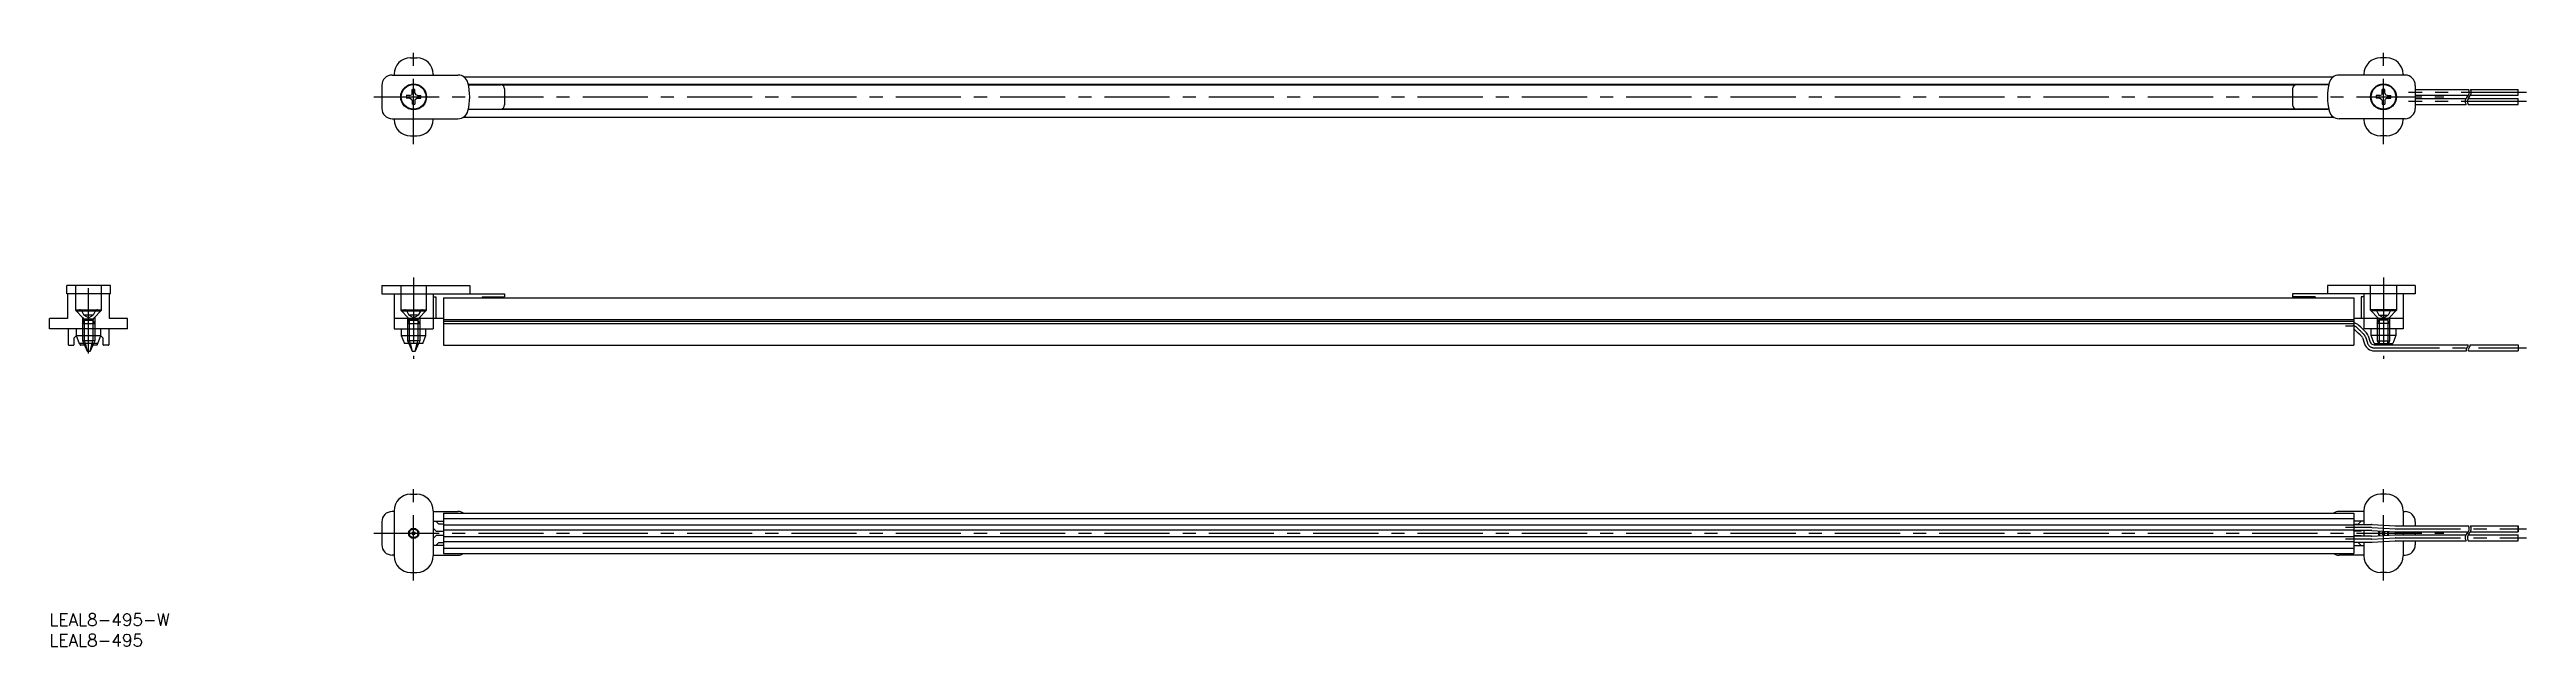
# Model space of a CAD drawing. Extents: x 0 to 603, y -8 to 137.
import ezdxf

# ---------------------------------------------------------------- set-up
doc = ezdxf.new("R2010")
doc.units = 0
doc.header["$LTSCALE"] = 0.5
doc.linetypes.add('CENTER', pattern=[50.8, 31.75, -6.35, 6.35, -6.35])
doc.linetypes.add('DASHED', pattern=[19.05, 12.7, -6.35])
for name, color, linetype in [('MSM_CENTER', 1, 'CENTER'), ('MSM_CONTINUOUS', 7, 'CONTINUOUS'), ('MSM_DASHED', 4, 'DASHED'), ('MSM_NARROW', 5, 'CONTINUOUS'), ('MSM_PART_NUMBER', 7, 'CONTINUOUS')]:
    doc.layers.add(name, color=color, linetype=linetype)
doc.styles.get("Standard").update_dxf_attribs({"font": 'txt.shx', "height": 3, "bigfont": 'bigfont.shx'})

# ---------------------------------------------------------------- blocks, each defined once
blk = doc.blocks.new('*U7')
at = {"layer": 'MSM_PART_NUMBER'}
blk.add_text('LEAL8-495-W', height=3, dxfattribs=at).set_placement((0, -3))
blk = doc.blocks.new('*U8')
at = {"layer": 'MSM_PART_NUMBER'}
blk.add_text('LEAL8-495', height=3, dxfattribs=at).set_placement((0, -8))

msp = doc.modelspace()

# ---------------------------------------------------------------- linework, layer by layer
at = {"layer": 'MSM_CENTER'}
for p, q in [((88.63, 114.13), (88.63, 137.13)), ((568.13, 114.13), (568.13, 137.13)), ((602.93, 126.73), (574.21, 126.73)), ((78.98, 125.63), (582.78, 125.63)), ((602.93, 124.53), (574.21, 124.53)), ((9.5, 63.23), (9.5, 81.73)), ((88.63, 81.73), (88.63, 61.91)), ((568.13, 81.73), (568.13, 61.91)), ((558.88, 69.92), (560.65, 69.92)), ((563.71, 67.32), (564.22, 65.79)), ((565.85, 64.61), (602.93, 64.61)), ((88.63, 8), (88.63, 31)), ((568.13, 8), (568.13, 31)), ((78.98, 19.5), (582.78, 19.5)), ((565.22, 20.9), (558.88, 20.9)), ((565.22, 18.1), (558.88, 18.1)), ((565.31, 20.9), (570.95, 20.6)), ((565.31, 18.1), (570.95, 18.4)), ((571.03, 20.6), (602.93, 20.6)), ((571.03, 18.4), (602.93, 18.4))]:
    msp.add_line(p, q, dxfattribs=at)
for centre, radius, start, end in [((560.65, 68.45), 1.48, 46.7972, 90), ((488.77, -8.09), 106.47, 45.54255, 46.7972), ((562.31, 66.85), 1.48, 18.28169, 45.54255), ((565.85, 66.33), 1.73, 198.28169, 270), ((565.22, 19.7), 1.6, 270, 273), ((571.03, 22.2), 1.6, 267, 270), ((571.03, 16.8), 1.6, 90, 93)]:
    msp.add_arc(centre, radius, start, end, dxfattribs=at)
at = {"layer": 'MSM_CONTINUOUS'}
for p, q in [((87.88, 135.13), (89.38, 135.13)), ((568.88, 135.13), (567.38, 135.13)), ((80.88, 128.43), (80.88, 122.83)), ((83.38, 130.93), (99.42, 130.93)), ((83.88, 131.13), (83.88, 130.93)), ((88.3, 126.56), (88.31, 127.4)), ((88.96, 126.56), (88.94, 127.4)), ((93.38, 131.13), (93.38, 130.93)), ((100.78, 130.53), (555.97, 130.53)), ((554.81, 128.63), (101.94, 128.63)), ((101.96, 128.58), (109.78, 128.58)), ((110.09, 128.53), (546.66, 128.53)), ((110.78, 127.58), (110.78, 123.68)), ((545.98, 127.58), (545.98, 123.68)), ((554.8, 128.58), (546.98, 128.58)), ((573.38, 130.93), (557.33, 130.93)), ((563.38, 131.13), (563.38, 130.93)), ((567.8, 126.56), (567.81, 127.4)), ((568.46, 126.56), (568.44, 127.4)), ((572.88, 131.13), (572.88, 130.93)), ((575.88, 128.43), (575.88, 122.83)), ((575.88, 127.46), (588.82, 127.46)), ((589.32, 127.46), (600.93, 127.46)), ((600.93, 126.01), (600.93, 127.46)), ((87.7, 125.96), (86.85, 125.95)), ((87.7, 125.3), (86.85, 125.31)), ((87.7, 125.96), (88.11, 126.15)), ((87.7, 125.3), (88.11, 125.11)), ((88.3, 126.56), (88.11, 126.15)), ((88.3, 124.71), (88.11, 125.11)), ((88.3, 124.71), (88.31, 123.86)), ((88.96, 124.71), (88.94, 123.86)), ((88.96, 126.56), (89.15, 126.15)), ((88.96, 124.71), (89.15, 125.11)), ((89.55, 125.96), (89.15, 126.15)), ((89.55, 125.3), (89.15, 125.11)), ((89.55, 125.96), (90.4, 125.95)), ((89.55, 125.3), (90.4, 125.31)), ((100.78, 120.73), (555.97, 120.73)), ((101.94, 122.63), (554.81, 122.63)), ((101.96, 122.68), (109.78, 122.68)), ((110.09, 122.73), (546.66, 122.73)), ((554.8, 122.68), (546.98, 122.68)), ((567.2, 125.96), (566.35, 125.95)), ((567.2, 125.3), (566.35, 125.31)), ((567.2, 125.96), (567.61, 126.15)), ((567.2, 125.3), (567.61, 125.11)), ((567.8, 126.56), (567.61, 126.15)), ((567.8, 124.71), (567.61, 125.11)), ((567.8, 124.71), (567.81, 123.86)), ((568.46, 124.71), (568.44, 123.86)), ((568.46, 126.56), (568.65, 126.15)), ((568.46, 124.71), (568.65, 125.11)), ((569.05, 125.96), (568.65, 126.15)), ((569.05, 125.3), (568.65, 125.11)), ((569.05, 125.96), (569.9, 125.95)), ((569.05, 125.3), (569.9, 125.31)), ((575.88, 126.01), (588.82, 126.01)), ((575.88, 125.26), (588.22, 125.26)), ((575.88, 123.81), (588.22, 123.81)), ((588.72, 125.26), (600.93, 125.26)), ((588.72, 123.81), (600.93, 123.81)), ((589.32, 126.01), (600.93, 126.01)), ((600.93, 123.81), (600.93, 125.26)), ((83.38, 120.33), (99.42, 120.33)), ((83.88, 120.33), (83.88, 120.13)), ((87.88, 116.13), (89.38, 116.13)), ((93.38, 120.33), (93.38, 120.13)), ((573.38, 120.33), (557.33, 120.33)), ((563.38, 120.33), (563.38, 120.13)), ((568.88, 116.13), (567.38, 116.13)), ((572.88, 120.33), (572.88, 120.13)), ((14.8, 79.73), (4.2, 79.73)), ((4.2, 77.73), (4.2, 79.73)), ((14.8, 77.73), (14.8, 79.73)), ((80.88, 79.73), (102.28, 79.73)), ((80.88, 79.73), (80.88, 77.73)), ((102.28, 79.73), (102.28, 77.73)), ((554.48, 79.73), (554.48, 77.73)), ((575.88, 79.73), (554.48, 79.73)), ((575.88, 79.73), (575.88, 77.73)), ((14.8, 77.73), (4.2, 77.73)), ((4.37, 77.73), (4.37, 71.73)), ((14.63, 71.73), (14.63, 77.73)), ((80.88, 77.73), (110.78, 77.73)), ((83.88, 77.73), (83.88, 69.23)), ((93.38, 77.73), (93.38, 69.23)), ((93.38, 76.98), (94.07, 76.98)), ((94.07, 76.98), (94.07, 71.73)), ((95.88, 76.73), (95.88, 65.23)), ((95.88, 76.73), (560.88, 76.73)), ((105.28, 76.98), (110.78, 76.98)), ((105.28, 76.98), (105.28, 76.73)), ((110.78, 77.73), (110.78, 76.98)), ((575.88, 77.73), (545.98, 77.73)), ((545.98, 77.73), (545.98, 76.98)), ((551.48, 76.98), (545.98, 76.98)), ((551.48, 76.98), (551.48, 76.73)), ((560.88, 76.73), (560.88, 65.23)), ((562.69, 76.98), (562.69, 71.73)), ((563.38, 76.98), (562.69, 76.98)), ((563.38, 77.73), (563.38, 69.23)), ((572.88, 77.73), (572.88, 69.23)), ((0, 69.23), (0, 71.73)), ((4.37, 71.73), (0, 71.73)), ((19, 69.23), (0, 69.23)), ((4.6, 65.33), (4.6, 69.23)), ((6.52, 67.56), (5.93, 66.96)), ((5.93, 66.96), (5.93, 65.33)), ((6.5, 69.23), (6.5, 67.61)), ((6.5, 67.61), (7.25, 65.63)), ((6.5, 67.61), (12.5, 67.61)), ((11.75, 65.63), (12.5, 67.61)), ((13.08, 66.96), (12.48, 67.56)), ((12.5, 67.61), (12.5, 69.23)), ((13.08, 65.33), (13.08, 66.96)), ((14.4, 69.23), (14.4, 65.33)), ((19, 71.73), (14.63, 71.73)), ((19, 69.23), (19, 71.73)), ((95.88, 71.73), (83.88, 71.73)), ((83.88, 69.23), (93.38, 69.23)), ((85.63, 69.23), (85.63, 67.61)), ((85.63, 67.61), (86.38, 65.63)), ((85.63, 67.61), (91.63, 67.61)), ((90.88, 65.63), (91.63, 67.61)), ((91.63, 67.61), (91.63, 69.23)), ((95.88, 71.5), (560.88, 71.5)), ((560.88, 70.98), (95.88, 70.98)), ((560.88, 70.46), (95.88, 70.46)), ((572.88, 71.73), (560.88, 71.73)), ((563.02, 67.09), (563.53, 65.56)), ((572.88, 69.23), (563.38, 69.23)), ((564.4, 67.54), (564.91, 66.02)), ((565.13, 67.61), (565.13, 69.23)), ((571.13, 67.61), (565.13, 67.61)), ((565.88, 65.63), (565.13, 67.61)), ((571.13, 67.61), (570.38, 65.63)), ((571.13, 69.23), (571.13, 67.61)), ((4.7, 65.23), (5.83, 65.23)), ((11.75, 65.63), (7.25, 65.63)), ((7.43, 65.33), (7.43, 65.63)), ((8.5, 65.23), (7.53, 65.23)), ((8.31, 65.63), (9.15, 63.83)), ((9.15, 63.83), (9.85, 63.83)), ((10.69, 65.63), (9.85, 63.83)), ((11.48, 65.23), (10.5, 65.23)), ((11.58, 65.63), (11.58, 65.33)), ((14.3, 65.23), (13.18, 65.23)), ((90.88, 65.63), (86.38, 65.63)), ((87.44, 65.63), (88.28, 63.83)), ((88.28, 63.83), (88.98, 63.83)), ((89.82, 65.63), (88.98, 63.83)), ((95.88, 65.23), (560.88, 65.23)), ((565.85, 65.33), (588.76, 65.33)), ((565.85, 63.88), (588.34, 63.88)), ((565.88, 65.63), (570.38, 65.63)), ((566.94, 65.63), (567.08, 65.33)), ((567.75, 63.88), (567.78, 63.83)), ((568.48, 63.83), (567.78, 63.83)), ((568.5, 63.88), (568.48, 63.83)), ((569.32, 65.63), (569.18, 65.33)), ((588.84, 63.88), (600.93, 63.88)), ((589.26, 65.33), (600.93, 65.33)), ((600.93, 65.33), (600.93, 63.88)), ((83.88, 24.8), (83.38, 24.8)), ((83.88, 25), (83.88, 14)), ((87.88, 29), (89.38, 29)), ((93.38, 25), (93.38, 14)), ((93.38, 24.8), (99.42, 24.8)), ((95.88, 24.4), (95.88, 14.6)), ((95.88, 24.4), (560.88, 24.4)), ((563.38, 24.8), (557.33, 24.8)), ((560.88, 24.4), (560.88, 14.6)), ((563.38, 25), (563.38, 21.63)), ((568.88, 29), (567.38, 29)), ((572.88, 25), (572.88, 21.32)), ((572.88, 24.8), (573.38, 24.8)), ((80.88, 22.3), (80.88, 16.7)), ((93.38, 22.45), (95.88, 22.45)), ((93.38, 20.78), (94.1, 20.05)), ((94.1, 18.95), (93.38, 18.22)), ((94.77, 21.75), (94.07, 22.45)), ((94.1, 20.05), (95.88, 20.05)), ((95.88, 18.95), (94.1, 18.95)), ((95.88, 21.75), (94.77, 21.75)), ((95.88, 23.07), (560.88, 23.07)), ((95.88, 21.57), (560.88, 21.57)), ((560.88, 20.25), (95.88, 20.25)), ((95.88, 18.75), (560.88, 18.75)), ((563.38, 22.45), (560.88, 22.45)), ((560.88, 21.75), (561.99, 21.75)), ((560.88, 21.63), (565.22, 21.63)), ((565.22, 20.18), (560.88, 20.18)), ((562.65, 20.05), (560.88, 20.05)), ((560.88, 18.95), (562.65, 18.95)), ((565.22, 18.83), (560.88, 18.83)), ((561.99, 21.75), (562.69, 22.45)), ((562.77, 20.18), (562.65, 20.05)), ((562.65, 18.95), (562.77, 18.83)), ((563.38, 20.18), (563.38, 18.83)), ((565.27, 20.17), (570.91, 19.88)), ((565.27, 18.83), (570.91, 19.12)), ((565.34, 21.62), (570.98, 21.33)), ((571.03, 21.32), (588.82, 21.32)), ((571.03, 19.87), (588.82, 19.87)), ((571.03, 19.12), (588.22, 19.12)), ((572.88, 19.87), (572.88, 19.12)), ((575.88, 22.3), (575.88, 21.32)), ((575.88, 19.87), (575.88, 19.12)), ((588.72, 19.12), (600.93, 19.12)), ((589.32, 21.32), (600.93, 21.32)), ((589.32, 19.87), (600.93, 19.87)), ((600.93, 21.32), (600.93, 19.87)), ((600.93, 20), (600.93, 21.2)), ((600.93, 17.67), (600.93, 19.12)), ((83.88, 14.2), (83.38, 14.2)), ((95.88, 16.55), (93.38, 16.55)), ((93.38, 14.2), (99.42, 14.2)), ((94.07, 16.55), (94.77, 17.25)), ((94.77, 17.25), (95.88, 17.25)), ((560.88, 17.42), (95.88, 17.42)), ((95.88, 15.92), (560.88, 15.92)), ((95.88, 14.6), (560.88, 14.6)), ((563.38, 14.2), (557.33, 14.2)), ((560.88, 17.38), (565.22, 17.38)), ((561.99, 17.25), (560.88, 17.25)), ((560.88, 16.55), (563.38, 16.55)), ((562.69, 16.55), (561.99, 17.25)), ((563.38, 17.38), (563.38, 14)), ((565.34, 17.38), (570.98, 17.67)), ((571.03, 17.67), (588.22, 17.67)), ((572.88, 17.67), (572.88, 14)), ((572.88, 14.2), (573.38, 14.2)), ((575.88, 17.67), (575.88, 16.7)), ((588.72, 17.67), (600.93, 17.67)), ((87.88, 10), (89.38, 10)), ((568.88, 10), (567.38, 10))]:
    msp.add_line(p, q, dxfattribs=at)
for centre, radius in [((88.63, 125.63), 3.15), ((88.63, 125.63), 3), ((568.13, 125.63), 3.15), ((568.13, 125.63), 3), ((88.63, 19.5), 1.25), ((88.63, 19.5), 0.35), ((568.13, 19.5), 0.35)]:
    msp.add_circle(centre, radius, dxfattribs=at)
for centre, radius, start, end in [((87.88, 131.13), 4, 90, 180), ((89.38, 131.13), 4, 0, 90), ((567.38, 131.13), 4, 90, 180), ((568.88, 131.13), 4, 0, 90), ((83.38, 128.43), 2.5, 90, 180), ((88.63, 125.63), 1.8, 79.8876, 100.1124), ((99.42, 128.43), 2.5, 14.41177, 90), ((88.53, 125.63), 13.75, 345.58823, 14.41177), ((109.78, 127.58), 1, 0, 90), ((546.98, 127.58), 1, 90, 180), ((568.23, 125.63), 13.75, 165.58823, 194.41177), ((557.33, 128.43), 2.5, 90, 165.58823), ((568.13, 125.63), 1.8, 79.8876, 100.1124), ((573.38, 128.43), 2.5, 0, 90), ((83.38, 122.83), 2.5, 180, 270), ((88.63, 125.63), 1.8, 169.8876, 190.1124), ((88.63, 125.63), 1.8, 259.8876, 280.1124), ((88.63, 125.63), 1.8, 349.8876, 10.1124), ((99.42, 122.83), 2.5, 270, 345.58823), ((109.78, 123.68), 1, 270, 0), ((546.98, 123.68), 1, 180, 270), ((557.33, 122.83), 2.5, 194.41177, 270), ((568.13, 125.63), 1.8, 169.8876, 190.1124), ((568.13, 125.63), 1.8, 259.8876, 280.1124), ((568.13, 125.63), 1.8, 349.8876, 10.1124), ((573.38, 122.83), 2.5, 270, 0), ((87.88, 120.13), 4, 180, 270), ((89.38, 120.13), 4, 270, 0), ((567.38, 120.13), 4, 180, 270), ((568.88, 120.13), 4, 270, 0), ((560.65, 68.45), 2.2, 46.7972, 84.19204), ((560.65, 68.45), 0.75, 46.7972, 72.73227), ((488.77, -8.09), 105.75, 45.54255, 46.7972), ((488.77, -8.09), 107.2, 45.54255, 46.7972), ((562.31, 66.85), 0.75, 18.28169, 45.54255), ((562.31, 66.85), 2.2, 18.28169, 45.54255), ((4.7, 65.33), 0.1, 180, 270), ((5.83, 65.33), 0.1, 270, 0), ((7.53, 65.33), 0.1, 180, 270), ((11.48, 65.33), 0.1, 270, 0), ((13.18, 65.33), 0.1, 180, 270), ((14.3, 65.33), 0.1, 270, 0), ((565.85, 66.33), 2.45, 198.28169, 270), ((565.85, 66.33), 1, 198.28169, 270), ((83.38, 22.3), 2.5, 90, 180), ((87.88, 25), 4, 90, 180), ((89.38, 25), 4, 0, 90), ((99.42, 22.3), 2.5, 57.14012, 90), ((557.33, 22.3), 2.5, 90, 122.85988), ((567.38, 25), 4, 90, 180), ((568.88, 25), 4, 360, 90), ((573.38, 22.3), 2.5, 0, 90), ((565.22, 19.3), 2.32, 86.99991, 89.99991), ((565.22, 19.3), 0.875, 86.99991, 89.99991), ((565.22, 19.7), 0.875, 270, 273), ((568.13, 19.5), 1.25, 152.25033, 207.74954), ((568.13, 19.5), 1.25, 338.25046, 21.74948), ((571.03, 22.2), 2.32, 266.99991, 269.99991), ((571.03, 16.8), 2.33, 90, 93), ((571.03, 22.2), 0.875, 266.99991, 269.99991), ((83.38, 16.7), 2.5, 180, 270), ((87.88, 14), 4, 180, 270), ((89.38, 14), 4, 270, 0), ((99.42, 16.7), 2.5, 270, 302.85988), ((557.33, 16.7), 2.5, 237.14012, 270), ((567.38, 14), 4, 180, 270), ((565.22, 19.7), 2.33, 270, 273), ((568.88, 14), 4, 270, 360), ((571.03, 16.8), 0.875, 90, 93), ((573.38, 16.7), 2.5, 270, 0)]:
    msp.add_arc(centre, radius, start, end, dxfattribs=at)
at = {"layer": 'MSM_DASHED'}
for p, q in [((6.35, 79.73), (6.35, 73.73)), ((12.65, 73.73), (12.65, 79.73)), ((85.48, 79.73), (85.48, 73.73)), ((91.78, 73.73), (91.78, 79.73)), ((564.98, 73.73), (564.98, 79.73)), ((571.28, 79.73), (571.28, 73.73)), ((6.35, 73.73), (12.65, 73.73)), ((8.22, 71.86), (6.35, 73.73)), ((6.5, 73.83), (12.5, 73.83)), ((6.5, 73.83), (6.5, 73.58)), ((6.5, 73.58), (12.5, 73.58)), ((7.87, 73.5), (8.35, 72.51)), ((10.64, 72.51), (8.35, 72.51)), ((9.5, 71.9), (8.35, 72.51)), ((9.5, 71.9), (10.64, 72.51)), ((11.13, 73.5), (10.64, 72.51)), ((10.78, 71.86), (12.65, 73.73)), ((12.5, 73.58), (12.5, 73.83)), ((85.48, 73.73), (91.78, 73.73)), ((87.34, 71.86), (85.48, 73.73)), ((85.63, 73.83), (91.63, 73.83)), ((85.63, 73.83), (85.63, 73.58)), ((85.63, 73.58), (91.63, 73.58)), ((86.99, 73.5), (87.48, 72.51)), ((88.63, 71.9), (87.48, 72.51)), ((89.77, 72.51), (87.48, 72.51)), ((88.63, 71.9), (89.77, 72.51)), ((90.26, 73.5), (89.77, 72.51)), ((89.91, 71.86), (91.78, 73.73)), ((91.63, 73.58), (91.63, 73.83)), ((571.28, 73.73), (564.98, 73.73)), ((566.84, 71.86), (564.98, 73.73)), ((571.13, 73.83), (565.13, 73.83)), ((565.13, 73.58), (565.13, 73.83)), ((571.13, 73.58), (565.13, 73.58)), ((566.49, 73.5), (566.98, 72.51)), ((568.13, 71.9), (566.98, 72.51)), ((566.98, 72.51), (569.27, 72.51)), ((568.13, 71.9), (569.27, 72.51)), ((569.76, 73.5), (569.27, 72.51)), ((569.41, 71.86), (571.28, 73.73)), ((571.13, 73.83), (571.13, 73.58)), ((8, 72.08), (8, 66.3)), ((8, 70.52), (8.45, 71.3)), ((8, 70.52), (11, 70.52)), ((8.45, 71.63), (10.55, 71.63)), ((8.45, 71.3), (10.55, 71.3)), ((8.45, 71.3), (8.45, 66.3)), ((11, 70.52), (10.55, 71.3)), ((10.55, 71.3), (10.55, 66.3)), ((11, 72.08), (11, 66.3)), ((87.13, 72.08), (87.13, 66.3)), ((87.13, 70.52), (87.58, 71.3)), ((87.13, 70.52), (90.13, 70.52)), ((87.58, 71.63), (89.68, 71.63)), ((87.58, 71.3), (89.68, 71.3)), ((87.58, 71.3), (87.58, 66.3)), ((90.13, 70.52), (89.68, 71.3)), ((89.68, 71.3), (89.68, 66.3)), ((90.13, 72.08), (90.13, 66.3)), ((566.63, 72.08), (566.63, 66.3)), ((566.63, 70.52), (567.08, 71.3)), ((569.63, 70.52), (566.63, 70.52)), ((569.18, 71.63), (567.08, 71.63)), ((569.18, 71.3), (567.08, 71.3)), ((567.08, 71.3), (567.08, 66.3)), ((569.63, 70.52), (569.18, 71.3)), ((569.18, 71.3), (569.18, 66.3)), ((569.63, 72.08), (569.63, 66.3)), ((11, 66.3), (8, 66.3)), ((8, 66.3), (8.31, 65.63)), ((8.25, 65.76), (8.25, 65.63)), ((8.45, 66.3), (8.64, 65.63)), ((10.36, 65.63), (10.55, 66.3)), ((11, 66.3), (10.69, 65.63)), ((10.75, 65.63), (10.75, 65.76)), ((90.13, 66.3), (87.13, 66.3)), ((87.13, 66.3), (87.44, 65.63)), ((87.38, 65.76), (87.38, 65.63)), ((87.58, 66.3), (87.77, 65.63)), ((89.49, 65.63), (89.68, 66.3)), ((90.13, 66.3), (89.82, 65.63)), ((89.88, 65.63), (89.88, 65.76)), ((566.63, 66.3), (569.63, 66.3)), ((566.63, 66.3), (566.94, 65.63)), ((566.88, 65.63), (566.88, 65.76)), ((567.27, 65.63), (567.08, 66.3)), ((569.18, 66.3), (568.99, 65.63)), ((569.63, 66.3), (569.32, 65.63)), ((569.38, 65.76), (569.38, 65.63))]:
    msp.add_line(p, q, dxfattribs=at)
for centre, radius, start, end in [((7.33, 73.23), 0.6, 26.3, 90), ((11.67, 73.23), 0.6, 90, 153.7), ((86.45, 73.23), 0.6, 26.3, 90), ((90.8, 73.23), 0.6, 90, 153.7), ((565.95, 73.23), 0.6, 26.3, 90), ((570.3, 73.23), 0.6, 90, 153.7), ((7.65, 71.3), 0.8, 0, 45), ((11.35, 71.3), 0.8, 135, 180), ((86.78, 71.3), 0.8, 0, 45), ((90.48, 71.3), 0.8, 135, 180), ((566.28, 71.3), 0.8, 0, 45), ((569.98, 71.3), 0.8, 135, 180)]:
    msp.add_arc(centre, radius, start, end, dxfattribs=at)
at = {"layer": 'MSM_NARROW'}
for p, q in [((8.64, 65.63), (9.15, 63.83)), ((9.85, 63.83), (10.36, 65.63)), ((87.77, 65.63), (88.28, 63.83)), ((88.98, 63.83), (89.49, 65.63)), ((567.27, 65.63), (567.35, 65.33)), ((567.76, 63.88), (567.78, 63.83)), ((568.49, 63.88), (568.48, 63.83)), ((568.99, 65.63), (568.9, 65.33))]:
    msp.add_line(p, q, dxfattribs=at)
msp.add_circle((88.63, 19.5), 1.05, dxfattribs=at)
for centre, radius, start, end in [((587.53, 126.73), 1.48, 311.96921, 29.34301), ((588.03, 126.73), 1.48, 311.96921, 29.34301), ((589.51, 124.53), 1.48, 131.96921, 209.34301), ((590.01, 124.53), 1.48, 131.96921, 209.34301), ((589.01, 64.18), 0.739, 131.87554, 203.96281), ((588.02, 65.28), 0.739, 311.87554, 3.88135), ((589.51, 64.18), 0.739, 131.87554, 203.96281), ((588.52, 65.28), 0.739, 311.87554, 3.88135), ((568.13, 19.5), 1.05, 147.10594, 212.89393), ((568.13, 19.5), 1.05, 333.10607, 26.89387), ((589.51, 18.4), 1.48, 131.96921, 209.34301), ((587.53, 20.6), 1.48, 311.96921, 29.34151), ((590.01, 18.4), 1.48, 131.96921, 209.34301), ((588.03, 20.6), 1.48, 311.96921, 29.34147)]:
    msp.add_arc(centre, radius, start, end, dxfattribs=at)

# ---------------------------------------------------------------- block references
at = {"layer": 'MSM_CONTINUOUS'}
for name in ['*U7', '*U8']:
    msp.add_blockref(name, (0, 0), dxfattribs=at)

doc.saveas('drawing.dxf')
